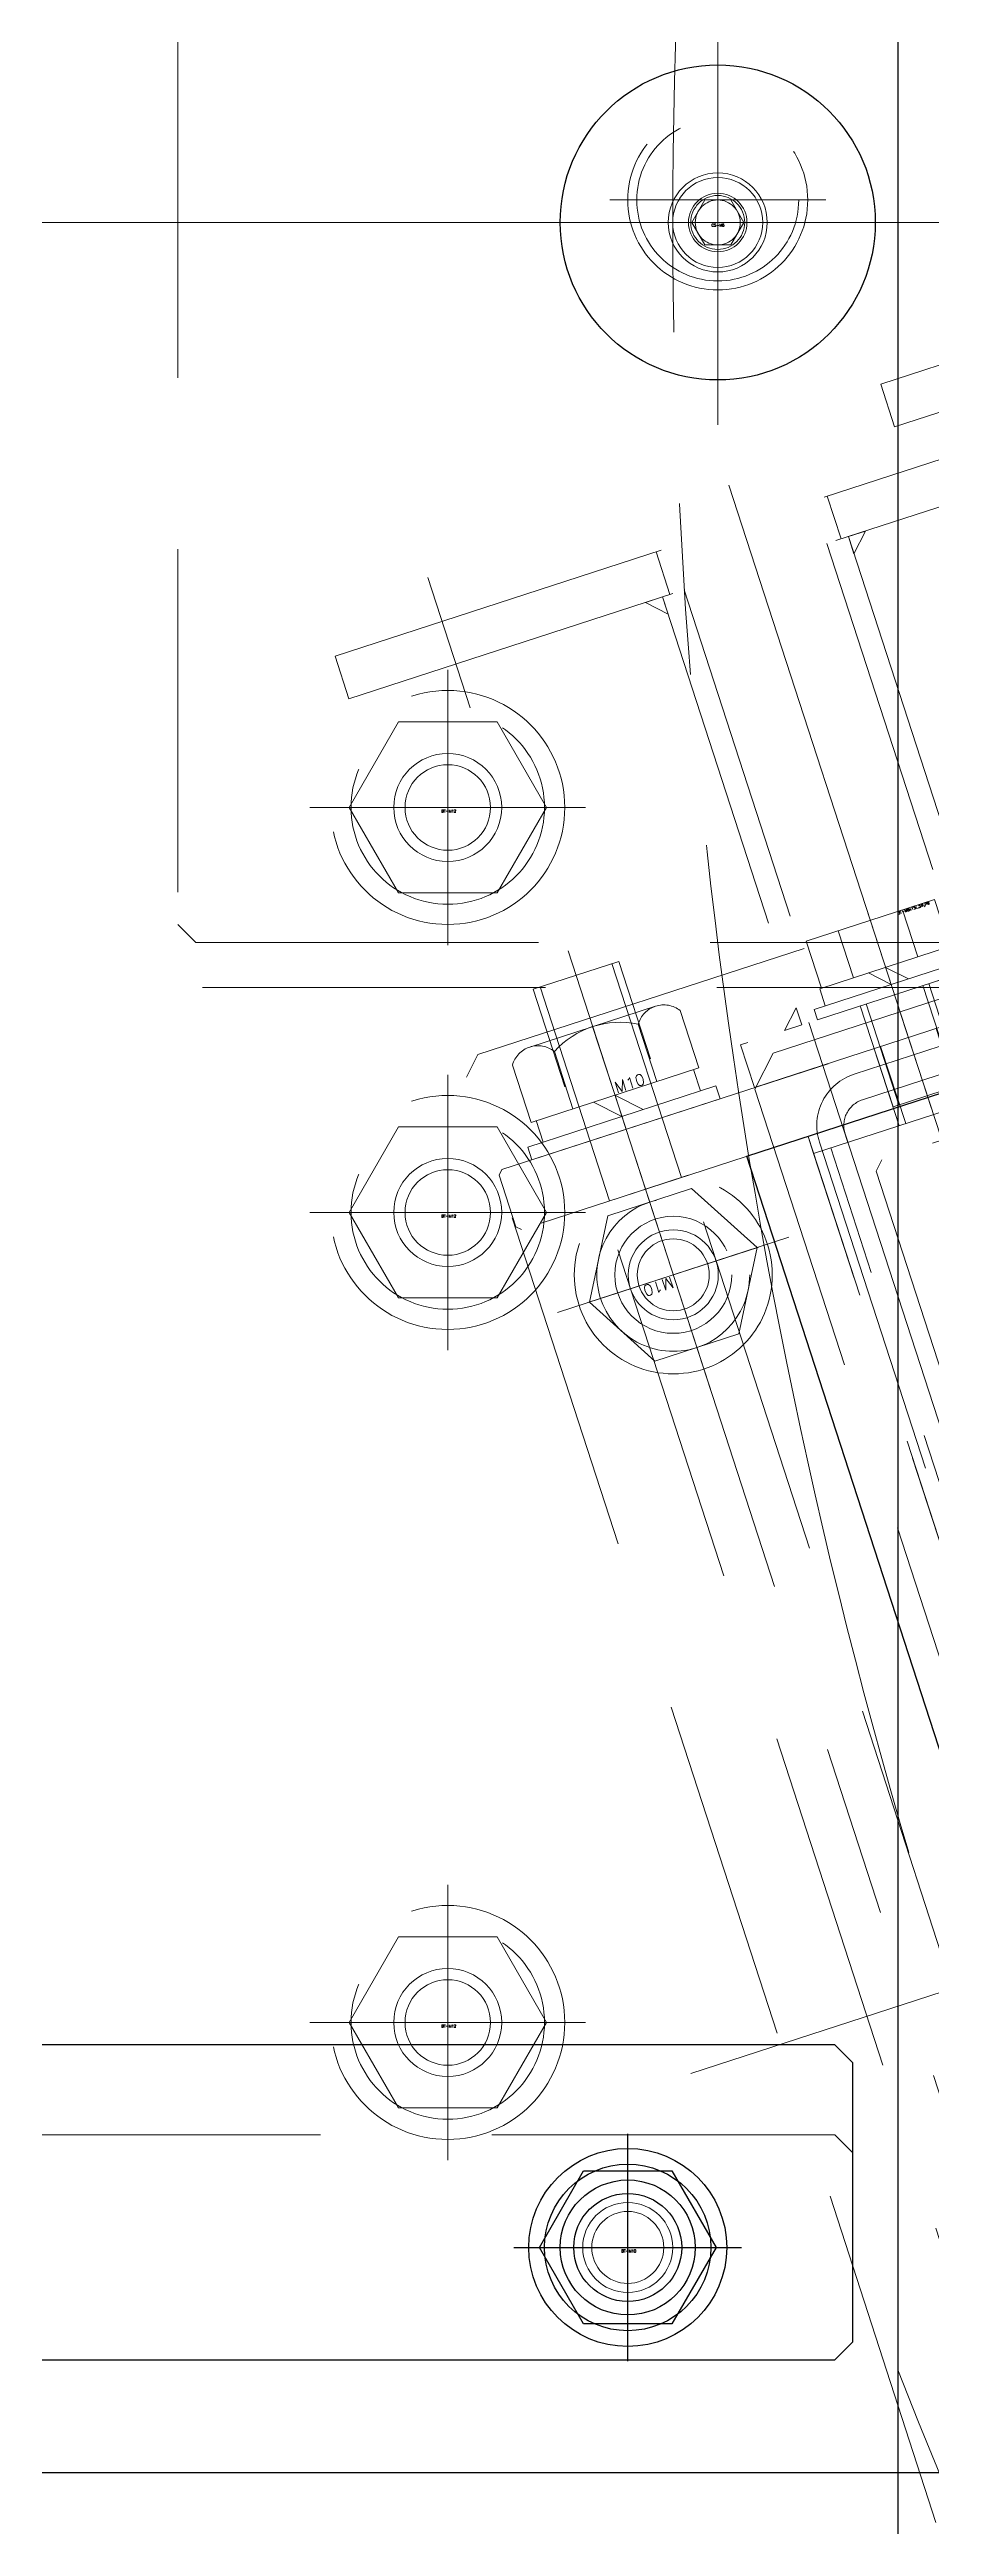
# Model space of a CAD drawing. Header units: millimetres. Extents: x -16130 to 36813, y -8099 to 27484.
# Drawn here: x 29387.3 to 29485.3, y 15674.2 to 15949.4 of the extents above; entities that cross this region are included whole.
import ezdxf

# ---------------------------------------------------------------- set-up
doc = ezdxf.new("R2010")
doc.units = ezdxf.units.MM
doc.header["$LTSCALE"] = 6
doc.linetypes.add('CENTER2', pattern=[28.575, 19.05, -3.175, 3.175, -3.175])
doc.linetypes.add('HIDDEN', pattern=[9.525, 6.35, -3.175])
for name, color, linetype, lineweight in [('01_NORMAL', 7, 'Continuous', 25), ('04_HIDDEN', 2, 'HIDDEN', 13), ('05_CENTER', 4, 'CENTER2', 13)]:
    doc.layers.add(name, color=color, linetype=linetype, lineweight=lineweight)
doc.layers.add('10_DRAFT', color=8, linetype='Continuous', lineweight=0, plot=False)
doc.styles.add('KSS_TXT', font='txt.shx', dxfattribs={"bigfont": 'extfont2.shx'})
doc.styles.add('KSS_TXT_L', font='txt.shx', dxfattribs={"height": 3, "bigfont": 'extfont2.shx'})

# ---------------------------------------------------------------- blocks, each defined once
blk = doc.blocks.new('A$C7EFF71DC_1_1_1')
at = {"color": 0}
blk.add_lwpolyline([(-23, -12.5), (1343, -12.5), (1345, -10.5), (1345, 10.5), (1343, 12.5), (-23, 12.5), (-25, 10.5), (-25, -10.5)], close=True, dxfattribs=at)
blk.add_circle((1320, 0), 6, dxfattribs=at)
at = {"layer": '05_CENTER'}
for p, q in [((1320, -9.34), (1320, 9.34)), ((1310.66, 0), (1329.34, 0))]:
    blk.add_line(p, q, dxfattribs=at)
blk = doc.blocks.new('A$C55004500_1_1')
at = {"color": 0}
blk.add_lwpolyline([(-23, -12.5), (1343, -12.5), (1345, -10.5), (1345, 20.5), (1343, 22.5), (-23, 22.5), (-25, 20.5), (-25, -10.5)], close=True, dxfattribs=at)
blk.add_circle((1320, 0), 6, dxfattribs=at)
at = {"layer": '05_CENTER'}
for p, q in [((1320, -9.34), (1320, 9.34)), ((1310.66, 0), (1329.34, 0))]:
    blk.add_line(p, q, dxfattribs=at)
blk = doc.blocks.new('A$C491655AE_1_1_1_1')
at = {"color": 0, "linetype": 'CENTER2'}
for p, q in [((0, -12.64), (0, 12.64)), ((-12.64, 0), (12.64, 0))]:
    blk.add_line(p, q, dxfattribs=at)
at = {"color": 0}
for p, q in [((-9.81, 0), (-4.91, 8.5)), ((-4.91, 8.5), (4.91, 8.5)), ((4.91, 8.5), (9.81, 0)), ((-4.91, -8.5), (-9.81, 0)), ((9.81, 0), (4.91, -8.5)), ((4.91, -8.5), (-4.91, -8.5))]:
    blk.add_line(p, q, dxfattribs=at)
for radius in [11, 9.25]:
    blk.add_circle((0, 0), radius, dxfattribs=at)
at = {"layer": '10_DRAFT', "style": 'KSS_TXT_L'}
blk.add_text('BT-M10', height=0.3, dxfattribs=at).set_placement((-0.7, -0.54))
blk = doc.blocks.new('JPEA20a_1_1')
at = {"color": 0}
for centre, radius in [((0, 0), 10), ((0, 0), 9), ((0, -2.5), 5.5), ((0, -2.5), 3.25)]:
    blk.add_circle(centre, radius, dxfattribs=at)
at = {"layer": '05_CENTER', "color": 0}
for p, q in [((0, 12), (0, -12)), ((-12, 0), (12, 0)), ((-6.02, -2.5), (6.27, -2.5))]:
    blk.add_line(p, q, dxfattribs=at)
blk = doc.blocks.new('A$C3DF41CBA_1_1')
at = {"color": 0, "linetype": 'CENTER2'}
for p, q in [((0, -6.33), (0, 6.33)), ((6.33, 0), (-6.33, 0))]:
    blk.add_line(p, q, dxfattribs=at)
at = {"color": 0}
for p, q in [((-2.89, 0), (-1.44, 2.5)), ((-1.44, -2.5), (-2.89, 0)), ((-1.44, 2.5), (1.44, 2.5)), ((1.44, 2.5), (2.89, 0)), ((2.89, 0), (1.44, -2.5)), ((1.44, -2.5), (-1.44, -2.5))]:
    blk.add_line(p, q, dxfattribs=at)
blk.add_circle((0, 0), 5, dxfattribs=at)
at = {"layer": '10_DRAFT', "style": 'KSS_TXT_L'}
blk.add_text('CS-M6', height=0.3, dxfattribs=at).set_placement((-0.69, -0.45))
blk = doc.blocks.new('A$C1FDB05AD_1_1')
for name, p in [('A$C55004500_1_1', (-1440, -40)), ('A$C491655AE_1_1_1_1', (-120, -40))]:
    blk.add_blockref(name, p)
at = {"layer": '04_HIDDEN', "color": 4}
blk.add_blockref('JPEA20a_1_1', (-110, 187.5), dxfattribs=at)
at = {"layer": '04_HIDDEN'}
for name, p in [('A$C3DF41CBA_1_1', (-110, 185)), ('A$C7EFF71DC_1_1_1', (-1440, -40))]:
    blk.add_blockref(name, p, dxfattribs=at)
blk = doc.blocks.new('A$C285C78E6_1_1_1_1')
at = {"color": 0, "linetype": 'CENTER2'}
for p, q in [((0, -15.31), (0, 15.31)), ((-15.31, 0), (15.31, 0))]:
    blk.add_line(p, q, dxfattribs=at)
at = {"color": 0}
for p, q in [((-10.97, 0), (-5.48, 9.5)), ((-5.48, 9.5), (5.48, 9.5)), ((5.48, 9.5), (10.97, 0)), ((-5.48, -9.5), (-10.97, 0)), ((10.97, 0), (5.48, -9.5)), ((5.48, -9.5), (-5.48, -9.5))]:
    blk.add_line(p, q, dxfattribs=at)
for radius in [13, 10.75]:
    blk.add_circle((0, 0), radius, dxfattribs=at)
at = {"layer": '10_DRAFT', "style": 'KSS_TXT_L'}
blk.add_text('BT-M12', height=0.3, dxfattribs=at).set_placement((-0.7, -0.55))
blk = doc.blocks.new('A$C4DF16B66_1_1')
at = {"color": 0}
blk.add_line((-610, 264.81), (-610, -264.81), dxfattribs=at)
at = {"layer": '04_HIDDEN'}
blk.add_arc((0, 0), 655, 201.36198, 269.38105, dxfattribs=at)
at = {"layer": '05_CENTER'}
blk.add_arc((0, 0), 635, 93.44627, 266.55373, dxfattribs=at)
blk = doc.blocks.new('M10Tz_1_1_1')
at = {"color": 0}
for radius in [5, 4]:
    blk.add_circle((0, 0), radius, dxfattribs=at)
at = {"layer": '05_CENTER'}
for p, q in [((0, -8.34), (0, 8.34)), ((8.34, 0), (-8.34, 0))]:
    blk.add_line(p, q, dxfattribs=at)
blk = doc.blocks.new('M12Tz_1_1_1')
at = {"color": 0}
for radius in [6, 4.75]:
    blk.add_circle((0, 0), radius, dxfattribs=at)
at = {"layer": '05_CENTER'}
for p, q in [((0, -10.33), (0, 10.33)), ((10.33, 0), (-10.33, 0))]:
    blk.add_line(p, q, dxfattribs=at)
blk = doc.blocks.new('A$C52AD0FC6_1_1_1')
at = {"color": 0}
blk.add_lwpolyline([(1608, -85), (152, -85), (150, -87), (150, -248), (152, -250), (1608, -250), (1610, -248), (1610, -87)], close=True, dxfattribs=at)
for name, p in [('M12Tz_1_1_1', (1540, -110)), ('M10Tz_1_1_1', (1560, -225))]:
    blk.add_blockref(name, p)
at = {"xscale": -1}
blk.add_blockref('M12Tz_1_1_1', (1540, -200), dxfattribs=at)
blk = doc.blocks.new('A$C13BE1A45_1_1')
at = {"color": 0}
blk.add_lwpolyline([(42, -25), (1498, -25), (1500, -23), (1500, 473), (1498, 475), (42, 475), (40, 473), (40, -23)], close=True, dxfattribs=at)
for centre, radius in [((1460, 225), 17.5), ((1450, 0), 7.5)]:
    blk.add_circle(centre, radius, dxfattribs=at)
at = {"layer": '05_CENTER'}
for p, q in [((1460, 202.5), (1460, 247.5)), ((1437.5, 225), (1482.5, 225)), ((1450, 12.04), (1450, -12.04)), ((1462.04, 0), (1437.96, 0))]:
    blk.add_line(p, q, dxfattribs=at)
at = {"layer": '10_DRAFT'}
blk.add_line((40, 225), (1500, 225), dxfattribs=at)
blk = doc.blocks.new('M6tz_1_1_1')
at = {"color": 0}
for radius in [3, 2.5]:
    blk.add_circle((0, 0), radius, dxfattribs=at)
at = {"layer": '05_CENTER'}
for p, q in [((0, -5.68), (0, 5.68)), ((5.68, 0), (-5.68, 0))]:
    blk.add_line(p, q, dxfattribs=at)
blk = doc.blocks.new('A$C2F282A4D_1_1')
at = {"color": 0}
blk.add_lwpolyline([(68, 140), (-28, 140), (-30, 138), (-30, -18), (-28, -20), (68, -20), (70, -18), (70, 138)], close=True, dxfattribs=at)
at = {"xscale": -1, "rotation": 180}
blk.add_blockref('M12Tz_1_1_1', (0, 125), dxfattribs=at)
for name, p in [('M6tz_1_1_1', (30, 60)), ('M12Tz_1_1_1', (0, -5))]:
    blk.add_blockref(name, p)
blk = doc.blocks.new('A$C48CE4D37_1_1_1')
at = {"color": 0}
for points in [[(-44.55, -115), (-133.07, -115), (-135.07, -113), (-135.07, 113), (-133.07, 115)], [(-133.07, 115), (-10.85, 115)]]:
    blk.add_lwpolyline(points, dxfattribs=at)
blk.add_lwpolyline([(-101.83, 105), (101.83, 105), (105, 101.83), (105, -101.83), (101.83, -105), (-101.83, -105), (-105, -101.83), (-105, 101.83)], close=True, dxfattribs=at)
blk.add_circle((-120, 85), 6.5, dxfattribs=at)
at = {"layer": '04_HIDDEN'}
for points in [[(-94, -100), (94, -100, 0.414214), (100, -94), (100, 94, 0.414214), (94, 100), (-94, 100, 0.414214), (-100, 94), (-100, -94, 0.414214)], [(-94, -97), (94, -97, 0.414214), (97, -94), (97, 94, 0.414214), (94, 97), (-94, 97, 0.414214), (-97, 94), (-97, -94, 0.414214)]]:
    blk.add_lwpolyline(points, format="xyb", close=True, dxfattribs=at)
at = {"layer": '05_CENTER'}
for p, q in [((-120, 75), (-120, 95)), ((-110, 85), (-130, 85)), ((-145.58, 0), (145.58, 0))]:
    blk.add_line(p, q, dxfattribs=at)
blk = doc.blocks.new('A$C4DD551DB_1_1_1')
at = {"color": 0}
for p, q in [((-50.5, 68), (-50.5, -68)), ((50.5, 68), (50.5, -68))]:
    blk.add_line(p, q, dxfattribs=at)
blk.add_lwpolyline([(52.08, -70), (-52.08, -70, -0.414214), (-54.08, -68), (-54.08, 68, -0.414214), (-52.08, 70), (52.08, 70, -0.414214), (54.08, 68), (54.08, -68, -0.414214)], format="xyb", close=True, dxfattribs=at)
for centre, start, end in [((-48.5, 68), 90, 180), ((48.5, 68), 0, 90), ((-48.5, -68), 180, 270), ((48.5, -68), 270, 0)]:
    blk.add_arc(centre, 2, start, end, dxfattribs=at)
at = {"layer": '01_NORMAL'}
blk.add_lwpolyline([(-108.15, 95), (108.15, 95), (108.15, -95), (-108.15, -95)], close=True, dxfattribs=at)
at = {"layer": '04_HIDDEN'}
for p, q in [((-101, 95), (-101, -95)), ((101, 95), (101, -95))]:
    blk.add_line(p, q, dxfattribs=at)
at = {"layer": '10_DRAFT'}
for p, q in [((0, 95), (0, -95)), ((4.06, 0), (-4.06, 0))]:
    blk.add_line(p, q, dxfattribs=at)
blk = doc.blocks.new('A$C6DB7488B_1_1_1')
at = {"color": 0}
for p, q in [((-160, 94), (-159, 95)), ((-160, 50), (-160, 94)), ((-159, 95), (19, 95))]:
    blk.add_line(p, q, dxfattribs=at)
blk = doc.blocks.new('A$C2C234A17_1_1_1')
at = {"color": 0}
blk.add_lwpolyline([(135, 4.5), (135, -1.5), (134.5, -2), (-134.5, -2), (-135, -1.5), (-135, 4.5), (-134.5, 5), (134.5, 5)], close=True, dxfattribs=at)
at = {"layer": '04_HIDDEN'}
for p, q in [((-101, 5), (-101, 7)), ((-36.82, 7), (-36.82, -2)), ((-35.82, 7), (-35.82, -2)), ((-27.82, 7), (-27.82, -2)), ((-26.82, 7), (-26.82, -2)), ((26.82, 7), (26.82, -2)), ((27.82, 7), (27.82, -2)), ((35.82, 7), (35.82, -2)), ((36.82, 7), (36.82, -2)), ((101, 7), (101, 5))]:
    blk.add_line(p, q, dxfattribs=at)
at = {"layer": '04_HIDDEN', "color": 9}
for p, q in [((-35.25, -2), (-35.25, 7)), ((35.25, -2), (35.25, 7))]:
    blk.add_line(p, q, dxfattribs=at)
at = {"layer": '04_HIDDEN', "color": 252}
for p, q in [((-28.75, 7), (-28.75, -2)), ((-28, 7), (-28, -2)), ((-21.5, 7), (-21.5, -2)), ((-20.75, 7), (-20.75, -2)), ((-20, 7), (-20, -2)), ((20, 7), (20, -2)), ((20.75, 7), (20.75, -2)), ((21.5, 7), (21.5, -2)), ((28, 7), (28, -2)), ((28.75, 7), (28.75, -2)), ((53, 7), (53, -2)), ((53.75, 7), (53.75, -2)), ((60.25, 7), (60.25, -2)), ((61, 7), (61, -2)), ((77, 7), (77, -2)), ((83, 7), (83, -2)), ((83.75, 7), (83.75, -2)), ((90.25, 7), (90.25, -2)), ((91, 7), (91, -2)), ((97, 7), (97, -2))]:
    blk.add_line(p, q, dxfattribs=at)
at = {"layer": '04_HIDDEN'}
blk.add_lwpolyline([(101, 7), (-101, 7)], dxfattribs=at)
at = {"layer": '05_CENTER'}
for p, q in [((-120, 9.2), (-120, -6.07)), ((-31.82, 10.39), (-31.82, -5.39)), ((31.82, 10.39), (31.82, -5.39)), ((120, 9.2), (120, -6.07))]:
    blk.add_line(p, q, dxfattribs=at)
at = {"layer": '05_CENTER', "color": 252}
for p, q in [((-24.75, 9.71), (-24.75, -4.71)), ((24.75, 9.71), (24.75, -4.71)), ((57, 9.71), (57, -4.71)), ((87, 9.71), (87, -4.71))]:
    blk.add_line(p, q, dxfattribs=at)
at = {"layer": '10_DRAFT'}
blk.add_line((0, 7), (0, -2), dxfattribs=at)
blk = doc.blocks.new('A$C04E828C6_1_1_1')
at = {"color": 0}
for p, q in [((-63, 28), (123, 28)), ((-21, -1), (-21, -21)), ((1, -1), (1, -21)), ((59, -1), (59, -21)), ((81, -1), (81, -21))]:
    blk.add_line(p, q, dxfattribs=at)
for points in [[(-21, -21), (-63, -21), (-63, 30), (123, 30), (123, -21), (81, -21)], [(59, -21), (1, -21)]]:
    blk.add_lwpolyline(points, dxfattribs=at)
for centre in [(-10, -1), (70, -1)]:
    blk.add_arc(centre, 11, 0, 180, dxfattribs=at)
at = {"layer": '05_CENTER'}
for p, q in [((-10, -25), (-10, 15)), ((70, -25), (70, 15)), ((-26, -1), (6, -1)), ((54, -1), (86, -1))]:
    blk.add_line(p, q, dxfattribs=at)
blk = doc.blocks.new('A$C680612B7_1_1_1')
at = {"color": 0}
for p, q in [((-120, 5), (120, 5)), ((-120, 5), (-120, -5)), ((-120, 4.19), (-95, 4.19)), ((-95, 5), (-95, -5)), ((95, 5), (95, -5)), ((120, 4.19), (95, 4.19)), ((120, 5), (120, -5)), ((-120, -4.19), (-95, -4.19)), ((-120, -5), (120, -5)), ((120, -4.19), (95, -4.19))]:
    blk.add_line(p, q, dxfattribs=at)
at = {"layer": '05_CENTER'}
blk.add_line((-122.85, 0), (122.85, 0), dxfattribs=at)
blk = doc.blocks.new('M10Nza_1_1_1_1_1')
at = {"color": 0}
for p, q in [((-7.35, 12), (7.35, 12)), ((-9.8, 4), (-9.8, 10.69)), ((-4.9, 4), (-4.9, 10.69)), ((4.9, 10.69), (4.9, 4)), ((9.8, 10.69), (9.8, 4)), ((-9.8, 4), (9.8, 4)), ((-9.2, 1.5), (-9.2, 4)), ((0, 1.5), (-2.5, 4)), ((0, 4), (2.5, 1.5)), ((9.2, 4), (9.2, 1.5))]:
    blk.add_line(p, q, dxfattribs=at)
at = {"color": 0, "linetype": 'CENTER2'}
blk.add_line((0, 12), (0, 0), dxfattribs=at)
at = {"color": 0}
blk.add_lwpolyline([(-11, 1.5), (11, 1.5), (11, 0), (-11, 0)], close=True, dxfattribs=at)
for centre, radius, start, end in [((-7.35, 9.06), 2.94, 33.626, 146.374), ((0, 2.2), 9.8, 60, 120), ((7.35, 9.06), 2.94, 33.626, 146.374)]:
    blk.add_arc(centre, radius, start, end, dxfattribs=at)
at = {"layer": '10_DRAFT', "style": 'KSS_TXT'}
blk.add_text('M10', height=1.25, dxfattribs=at).set_placement((0.26, 4.12))
blk = doc.blocks.new('10b_2_1_1')
at = {"color": 0, "linetype": 'CENTER2'}
for p, q in [((0, -13.51), (0, 13.51)), ((13.51, 0), (-13.51, 0))]:
    blk.add_line(p, q, dxfattribs=at)
at = {"color": 0}
for p, q in [((-4.9, 8.49), (-9.8, 0)), ((-4.9, 8.49), (4.9, 8.49)), ((9.8, 0), (4.9, 8.49)), ((-9.8, 0), (-4.9, -8.49)), ((4.9, -8.49), (9.8, 0)), ((-4.9, -8.49), (4.9, -8.49))]:
    blk.add_line(p, q, dxfattribs=at)
for radius in [11, 8.49, 5, 4]:
    blk.add_circle((0, 0), radius, dxfattribs=at)
at = {"layer": '10_DRAFT', "style": 'KSS_TXT'}
blk.add_text('M10', height=1.25, dxfattribs=at).set_placement((0.26, 0.12))
blk = doc.blocks.new('A$C684CE333')
at = {"color": 0}
blk.add_circle((120, -85), 5, dxfattribs=at)
at = {"layer": '05_CENTER'}
blk.add_line((128, -85), (112, -85), dxfattribs=at)
for name, p, rotation in [('A$C680612B7_1_1_1', (120, 0), 270), ('M10Nza_1_1_1_1_1', (120, -102), 180)]:
    blk.add_blockref(name, p, dxfattribs=dict(rotation=rotation))
blk.add_blockref('10b_2_1_1', (120, -85))
blk = doc.blocks.new('A$C4F344C99_1')
at = {"color": 0}
for p, q in [((-7.51, 8.7), (7.51, 8.7)), ((-7.51, 3.2), (-7.51, 8.7)), ((-3.75, 3.2), (-3.75, 8.7)), ((3.75, 3.2), (3.75, 8.7)), ((7.51, 3.2), (7.51, 8.7)), ((-7.7, 3.2), (-7.7, 1.2)), ((7.7, 3.2), (-7.7, 3.2)), ((0, 1.2), (-2, 3.2)), ((0, 3.2), (2, 1.2)), ((7.7, 1.2), (7.7, 3.2)), ((-9, 1.2), (9, 1.2)), ((-9, 1.2), (-9, 0)), ((-9, 0), (9, 0)), ((9, 0), (9, 1.2))]:
    blk.add_line(p, q, dxfattribs=at)
at = {"color": 0, "linetype": 'CENTER2'}
blk.add_line((0, -13.3), (0, 10.2), dxfattribs=at)
at = {"color": 0, "linetype": 'HIDDEN'}
for p, q in [((-4, -11.8), (-4, 0)), ((-3.32, -11.8), (-3.32, 0)), ((3.32, -11.8), (3.32, 0)), ((4, -11.8), (4, 0)), ((-4, -11.8), (4, -11.8))]:
    blk.add_line(p, q, dxfattribs=at)
at = {"layer": '10_DRAFT', "style": 'KSS_TXT_L'}
blk.add_text('BT-M8x15L,SW,PW', height=0.3, dxfattribs=at).set_placement((3.13, 8.36))
blk = doc.blocks.new('A$C684CE4E0')
at = {"color": 0}
for p, q in [((65, 21.35), (5, 21.35)), ((65, -21.35), (5, -21.35))]:
    blk.add_line(p, q, dxfattribs=at)
for points in [[(65, 67.5), (65, -67.5), (70, -67.5), (70, 67.5)], [(0, 45), (5, 45), (5, -45), (0, -45)]]:
    blk.add_lwpolyline(points, close=True, dxfattribs=at)
at = {"color": 3}
for points in [[(5, 21.35), (7.5, 21.35), (7.5, 21.35), (5, 23.85)], [(65, 21.35), (62.5, 21.35), (62.5, 21.35), (65, 23.85)], [(5, -21.35), (7.5, -21.35), (7.5, -21.35), (5, -23.85)], [(65, -21.35), (62.5, -21.35), (62.5, -21.35), (65, -23.85)]]:
    blk.add_lwpolyline(points, close=True, dxfattribs=at)
at = {"layer": '04_HIDDEN'}
for p, q in [((5, 20), (0, 20)), ((65, 20), (70, 20)), ((65, 18.35), (5, 18.35)), ((65, -18.35), (5, -18.35)), ((5, -20), (0, -20)), ((65, -20), (70, -20))]:
    blk.add_line(p, q, dxfattribs=at)
at = {"layer": '05_CENTER'}
for p, q in [((60.34, 50), (74.57, 50)), ((-4.66, 24.75), (9.57, 24.75)), ((74.62, 0), (-4.68, 0)), ((-4.66, -24.75), (9.57, -24.75)), ((60.34, -50), (74.57, -50))]:
    blk.add_line(p, q, dxfattribs=at)
at = {"layer": '04_HIDDEN', "rotation": 270}
for p in [(5, 24.75), (5, -24.75)]:
    blk.add_blockref('A$C4F344C99_1', p, dxfattribs=at)
blk = doc.blocks.new('A$C684B81BE')
at = {"color": 0}
for p, q in [((-10.85, -55), (-10.85, -5)), ((10.85, -55), (10.85, -5))]:
    blk.add_line(p, q, dxfattribs=at)
for points in [[(-40, 0), (-40, -5), (18, -5), (18, 0)], [(-47.5, -55), (47.5, -55), (47.5, -60), (-47.5, -60)]]:
    blk.add_lwpolyline(points, close=True, dxfattribs=at)
at = {"color": 3}
for points in [[(-10.85, -5), (-10.85, -7), (-12.85, -5), (-12.85, -5)], [(10.85, -5), (10.85, -7), (12.85, -5), (12.85, -5)], [(-10.85, -55), (-10.85, -53), (-12.85, -55), (-12.85, -55)], [(10.85, -55), (10.85, -53), (12.85, -55), (12.85, -55)]]:
    blk.add_lwpolyline(points, close=True, dxfattribs=at)
at = {"layer": '04_HIDDEN'}
for p, q in [((-10, 0), (-10, -5)), ((10, 0), (10, -5)), ((-8.35, -55), (-8.35, -5)), ((8.35, -55), (8.35, -5)), ((-10, -55), (-10, -60)), ((10, -55), (10, -60))]:
    blk.add_line(p, q, dxfattribs=at)
at = {"layer": '05_CENTER'}
for p, q in [((-30, 5.12), (-30, -10.12)), ((0, 3.6), (0, -64.55)), ((-35, -49.88), (-35, -65.12)), ((35, -49.88), (35, -65.12))]:
    blk.add_line(p, q, dxfattribs=at)
blk = doc.blocks.new('A$C684CE507')
at = {"rotation": 180}
for p in [(-30, -5), (0, -5)]:
    blk.add_blockref('A$C4F344C99_1', p, dxfattribs=at)
blk.add_blockref('A$C684B81BE', (0, 0))
blk = doc.blocks.new('A$C684D29DD')
at = {"color": 0, "rotation": 90}
blk.add_blockref('A$C684CE4E0', (0, 102), dxfattribs=at)
at = {"rotation": 180}
for name, p in [('A$C684CE507', (-87, 102)), ('A$C684CE333', (0, 0)), ('A$C2C234A17_1_1_1', (0, 100))]:
    blk.add_blockref(name, p, dxfattribs=at)
at = {"layer": '04_HIDDEN', "xscale": -1, "rotation": 89.99999999999984}
blk.add_blockref('A$C6DB7488B_1_1_1', (0, -70), dxfattribs=at)
at = {"layer": '04_HIDDEN', "rotation": 180}
blk.add_blockref('A$C4DD551DB_1_1_1', (0, 0), dxfattribs=at)
at = {"layer": '04_HIDDEN', "color": 6, "rotation": 90}
blk.add_blockref('A$C04E828C6_1_1_1', (-71, -30), dxfattribs=at)

msp = doc.modelspace()

# ---------------------------------------------------------------- block references
for name, p in [('A$C4DF16B66_1_1', (30091.55559, 15930.15458)), ('A$C13BE1A45_1_1', (28001.55559, 15705.15458)), ('A$C1FDB05AD_1_1', (29571.55629, 15745.15458))]:
    msp.add_blockref(name, p)
at = {"layer": '04_HIDDEN'}
for name, p in [('A$C2F282A4D_1_1', (29431.55557, 15870.15458)), ('A$C285C78E6_1_1_1_1', (29431.55555, 15865.15458)), ('A$C52AD0FC6_1_1_1', (27891.5556, 15930.15458)), ('A$C285C78E6_1_1_1_1', (29431.55559, 15820.15458)), ('A$C285C78E6_1_1_1_1', (29431.5556, 15730.15458))]:
    msp.add_blockref(name, p, dxfattribs=at)
for name, p, rotation in [('A$C48CE4D37_1_1_1', (29597.00945, 15769.46623), 17.99898056073121), ('A$C684D29DD', (29597.00963, 15769.46568), 17.99898056083469)]:
    msp.add_blockref(name, p, dxfattribs=dict(at, rotation=rotation))

doc.saveas('drawing.dxf')
